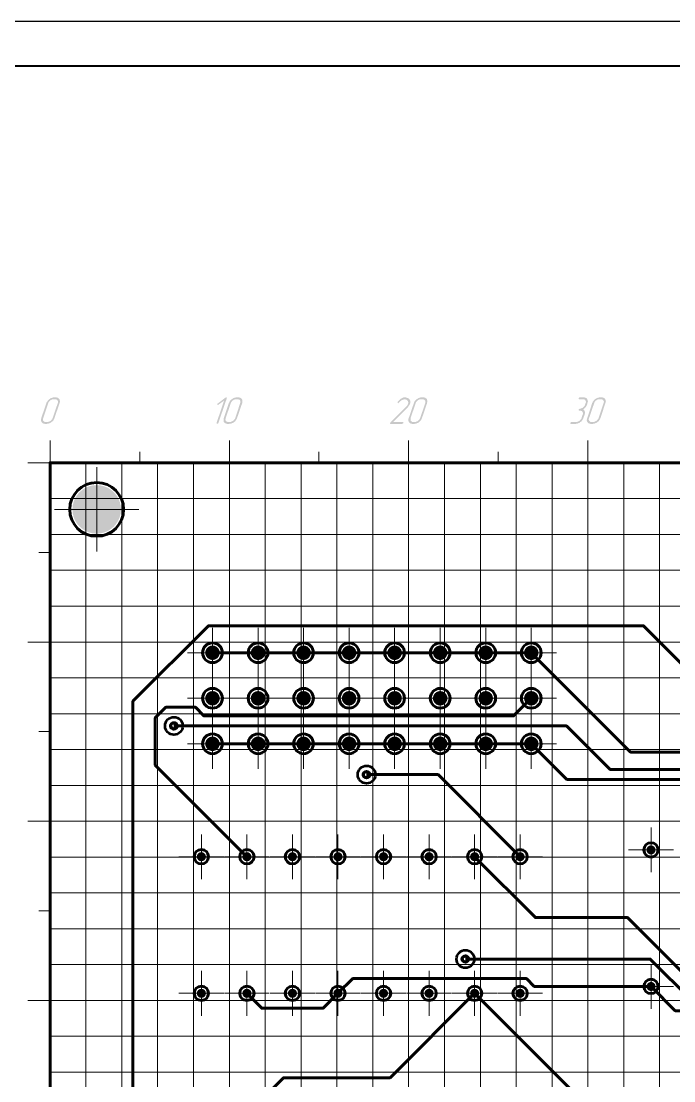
# Model space of a CAD drawing. Extents: x 346 to 4955, y 45 to 639.
# Drawn here: x 1615.5 to 1688, y 521 to 638.8 of the extents above; entities that cross this region are included whole.
import ezdxf

# ---------------------------------------------------------------- set-up
doc = ezdxf.new("R2010")
doc.units = 0
doc.header["$MEASUREMENT"] = 0
for name, color, linetype in [('KONTUR', 7, 'CONTINUOUS'), ('PDF _Геометрия', 7, 'CONTINUOUS'), ('PDF _Сплошная заливка', 7, 'CONTINUOUS')]:
    doc.layers.add(name, color=color, linetype=linetype)
doc.layers.add('Основная', color=7, linetype='CONTINUOUS', lineweight=40)

msp = doc.modelspace()

# ---------------------------------------------------------------- hatches: boundary and pattern name
at = {"layer": 'PDF _Сплошная заливка', "transparency": 33554559}
h = msp.add_hatch(color=256, dxfattribs=at)
h.paths.add_polyline_path([(1619.276, 596.761), (1619.023, 596.761), (1618.997, 596.761), (1618.947, 596.761), (1618.896, 596.736), (1618.845, 596.711), (1618.769, 596.685), (1618.719, 596.635), (1618.719, 596.635), (1618.694, 596.635), (1618.668, 596.584), (1618.618, 596.559), (1618.592, 596.508), (1618.542, 596.458), (1618.516, 596.407), (1618.491, 596.356), (1617.934, 594.66), (1617.934, 594.66), (1617.909, 594.635), (1617.909, 594.61), (1617.909, 594.559), (1617.909, 594.508), (1617.909, 594.458), (1617.909, 594.407), (1617.934, 594.356), (1617.934, 594.356), (1617.96, 594.356), (1617.985, 594.331), (1618.01, 594.306), (1618.035, 594.28), (1618.086, 594.255), (1618.137, 594.255), (1618.187, 594.255), (1618.44, 594.255), (1618.466, 594.255), (1618.516, 594.255), (1618.567, 594.28), (1618.618, 594.306), (1618.694, 594.331), (1618.744, 594.356), (1618.744, 594.382), (1618.769, 594.382), (1618.795, 594.407), (1618.845, 594.458), (1618.871, 594.508), (1618.921, 594.534), (1618.947, 594.61), (1618.972, 594.66), (1619.554, 596.356), (1619.554, 596.356), (1619.554, 596.382), (1619.554, 596.407), (1619.554, 596.458), (1619.554, 596.483), (1619.554, 596.534), (1619.554, 596.584), (1619.529, 596.635), (1619.503, 596.66), (1619.503, 596.66), (1619.478, 596.685), (1619.453, 596.711), (1619.428, 596.736), (1619.377, 596.736), (1619.326, 596.761)], flags=0)
h.paths.add_polyline_path([(1619.377, 596.964), (1619.428, 596.964), (1619.478, 596.939), (1619.554, 596.939), (1619.605, 596.888), (1619.655, 596.863), (1619.706, 596.787), (1619.731, 596.787), (1619.731, 596.761), (1619.756, 596.711), (1619.756, 596.66), (1619.782, 596.609), (1619.782, 596.534), (1619.782, 596.432), (1619.756, 596.407), (1619.756, 596.356), (1619.174, 594.66), (1619.174, 594.66), (1619.174, 594.66), (1619.174, 594.635), (1619.149, 594.61), (1619.149, 594.559), (1619.098, 594.508), (1619.073, 594.432), (1618.997, 594.356), (1618.921, 594.28), (1618.845, 594.23), (1618.845, 594.23), (1618.845, 594.204), (1618.82, 594.204), (1618.795, 594.179), (1618.744, 594.154), (1618.694, 594.129), (1618.618, 594.103), (1618.516, 594.053), (1618.44, 594.053), (1618.339, 594.027), (1618.111, 594.027), (1618.086, 594.027), (1618.035, 594.053), (1617.985, 594.053), (1617.909, 594.078), (1617.858, 594.103), (1617.808, 594.154), (1617.732, 594.23), (1617.732, 594.23), (1617.732, 594.255), (1617.707, 594.28), (1617.707, 594.331), (1617.681, 594.407), (1617.681, 594.483), (1617.681, 594.559), (1617.707, 594.61), (1617.707, 594.66), (1618.289, 596.356), (1618.289, 596.356), (1618.289, 596.356), (1618.289, 596.382), (1618.289, 596.382), (1618.314, 596.432), (1618.365, 596.508), (1618.415, 596.559), (1618.466, 596.635), (1618.542, 596.711), (1618.618, 596.787), (1618.618, 596.787), (1618.618, 596.787), (1618.643, 596.812), (1618.668, 596.812), (1618.719, 596.837), (1618.769, 596.888), (1618.845, 596.913), (1618.947, 596.939), (1619.023, 596.964), (1619.124, 596.964), (1619.352, 596.964)], flags=0)
for points in [[(1638.307, 596.964), (1638.332, 596.939), (1638.332, 596.939), (1638.332, 596.913), (1638.332, 596.863), (1637.396, 594.129), (1637.396, 594.129), (1637.396, 594.129), (1637.371, 594.078), (1637.345, 594.078), (1637.32, 594.053), (1637.295, 594.027), (1637.27, 594.027), (1637.244, 594.027), (1637.219, 594.053), (1637.194, 594.053), (1637.194, 594.078), (1637.194, 594.103), (1637.194, 594.129), (1638.029, 596.609), (1637.421, 596.179), (1637.421, 596.154), (1637.396, 596.154), (1637.371, 596.128), (1637.345, 596.128), (1637.345, 596.128), (1637.32, 596.128), (1637.295, 596.154), (1637.295, 596.154), (1637.27, 596.179), (1637.27, 596.179), (1637.27, 596.204), (1637.27, 596.23), (1637.27, 596.255), (1637.295, 596.255), (1637.32, 596.28), (1637.345, 596.306), (1638.181, 596.939), (1638.181, 596.939), (1638.206, 596.964), (1638.231, 596.964), (1638.257, 596.964), (1638.282, 596.964)], [(1658.199, 596.964), (1658.25, 596.964), (1658.326, 596.939), (1658.402, 596.913), (1658.478, 596.888), (1658.553, 596.837), (1658.629, 596.761), (1658.629, 596.761), (1658.655, 596.736), (1658.68, 596.685), (1658.705, 596.635), (1658.731, 596.559), (1658.731, 596.458), (1658.731, 596.407), (1658.731, 596.356), (1658.705, 596.306), (1658.705, 596.255), (1658.68, 596.23), (1658.68, 596.204), (1658.655, 596.179), (1658.629, 596.128), (1658.579, 596.053), (1658.528, 595.977), (1658.478, 595.901), (1658.402, 595.825), (1656.832, 594.255), (1657.895, 594.255), (1657.946, 594.23), (1657.946, 594.23), (1657.971, 594.204), (1657.971, 594.179), (1657.946, 594.129), (1657.946, 594.129), (1657.946, 594.129), (1657.946, 594.103), (1657.921, 594.078), (1657.895, 594.078), (1657.87, 594.053), (1657.845, 594.027), (1657.819, 594.027), (1656.554, 594.027), (1656.529, 594.027), (1656.503, 594.053), (1656.503, 594.053), (1656.478, 594.078), (1656.478, 594.103), (1656.503, 594.154), (1656.503, 594.154), (1656.503, 594.154), (1656.503, 594.179), (1656.529, 594.204), (1658.275, 595.951), (1658.275, 595.951), (1658.3, 595.977), (1658.326, 596.002), (1658.351, 596.027), (1658.402, 596.078), (1658.427, 596.128), (1658.452, 596.204), (1658.478, 596.255), (1658.478, 596.255), (1658.478, 596.255), (1658.478, 596.28), (1658.503, 596.331), (1658.503, 596.382), (1658.503, 596.432), (1658.478, 596.483), (1658.478, 596.559), (1658.427, 596.609), (1658.427, 596.609), (1658.402, 596.635), (1658.376, 596.66), (1658.351, 596.685), (1658.3, 596.711), (1658.224, 596.736), (1658.174, 596.761), (1658.098, 596.761), (1658.047, 596.761), (1658.047, 596.761), (1658.022, 596.761), (1657.971, 596.736), (1657.895, 596.711), (1657.845, 596.685), (1657.794, 596.685), (1657.769, 596.66), (1657.718, 596.609), (1657.642, 596.559), (1657.592, 596.534), (1657.541, 596.458), (1657.49, 596.407), (1657.49, 596.407), (1657.49, 596.407), (1657.465, 596.382), (1657.415, 596.356), (1657.415, 596.331), (1657.389, 596.331), (1657.364, 596.331), (1657.339, 596.356), (1657.313, 596.356), (1657.313, 596.382), (1657.313, 596.407), (1657.313, 596.432), (1657.313, 596.432), (1657.313, 596.458), (1657.313, 596.483), (1657.339, 596.483), (1657.339, 596.483), (1657.364, 596.508), (1657.389, 596.559), (1657.415, 596.584), (1657.465, 596.635), (1657.516, 596.685), (1657.566, 596.736), (1657.617, 596.761), (1657.668, 596.812), (1657.744, 596.863), (1657.819, 596.888), (1657.895, 596.939), (1657.971, 596.964), (1658.047, 596.964), (1658.148, 596.964), (1658.174, 596.964)], [(1678.066, 596.964), (1678.116, 596.964), (1678.167, 596.939), (1678.218, 596.939), (1678.294, 596.888), (1678.344, 596.863), (1678.395, 596.787), (1678.395, 596.787), (1678.42, 596.761), (1678.42, 596.711), (1678.445, 596.66), (1678.445, 596.609), (1678.471, 596.534), (1678.445, 596.432), (1678.445, 596.407), (1678.42, 596.356), (1678.369, 596.128), (1678.369, 596.128), (1678.344, 596.128), (1678.344, 596.103), (1678.344, 596.078), (1678.319, 596.027), (1678.268, 595.951), (1678.218, 595.875), (1678.142, 595.799), (1678.066, 595.723), (1677.964, 595.647), (1677.964, 595.647), (1677.964, 595.622), (1677.99, 595.597), (1678.015, 595.572), (1678.066, 595.546), (1678.091, 595.496), (1678.116, 595.47), (1678.116, 595.42), (1678.116, 595.394), (1678.142, 595.394), (1678.142, 595.344), (1678.142, 595.318), (1678.142, 595.268), (1678.142, 595.217), (1678.116, 595.141), (1678.116, 595.091), (1677.964, 594.66), (1677.964, 594.66), (1677.964, 594.66), (1677.964, 594.635), (1677.939, 594.61), (1677.914, 594.559), (1677.889, 594.508), (1677.838, 594.432), (1677.787, 594.356), (1677.711, 594.28), (1677.636, 594.23), (1677.61, 594.23), (1677.61, 594.204), (1677.61, 594.204), (1677.585, 594.179), (1677.534, 594.154), (1677.484, 594.129), (1677.408, 594.103), (1677.307, 594.053), (1677.231, 594.053), (1677.129, 594.027), (1676.573, 594.027), (1676.547, 594.053), (1676.522, 594.053), (1676.522, 594.078), (1676.522, 594.103), (1676.522, 594.129), (1676.522, 594.154), (1676.522, 594.154), (1676.547, 594.179), (1676.547, 594.204), (1676.573, 594.204), (1676.598, 594.23), (1676.623, 594.23), (1676.674, 594.255), (1677.231, 594.255), (1677.256, 594.255), (1677.307, 594.255), (1677.357, 594.28), (1677.408, 594.306), (1677.484, 594.331), (1677.534, 594.356), (1677.534, 594.382), (1677.56, 594.382), (1677.585, 594.407), (1677.61, 594.458), (1677.661, 594.508), (1677.686, 594.534), (1677.737, 594.61), (1677.762, 594.66), (1677.889, 595.091), (1677.914, 595.091), (1677.914, 595.116), (1677.914, 595.141), (1677.914, 595.192), (1677.914, 595.217), (1677.914, 595.268), (1677.889, 595.318), (1677.863, 595.369), (1677.863, 595.394), (1677.863, 595.394), (1677.838, 595.42), (1677.813, 595.445), (1677.787, 595.47), (1677.737, 595.47), (1677.686, 595.496), (1677.61, 595.496), (1677.509, 595.496), (1677.458, 595.521), (1677.458, 595.521), (1677.433, 595.546), (1677.433, 595.572), (1677.458, 595.597), (1677.458, 595.622), (1677.458, 595.622), (1677.458, 595.647), (1677.484, 595.673), (1677.484, 595.673), (1677.509, 595.698), (1677.56, 595.698), (1677.585, 595.723), (1677.61, 595.723), (1677.661, 595.723), (1677.686, 595.723), (1677.737, 595.749), (1677.787, 595.774), (1677.863, 595.799), (1677.914, 595.825), (1677.939, 595.85), (1677.964, 595.85), (1677.964, 595.875), (1678.015, 595.926), (1678.04, 595.951), (1678.091, 596.002), (1678.116, 596.078), (1678.142, 596.128), (1678.218, 596.356), (1678.218, 596.356), (1678.218, 596.382), (1678.243, 596.407), (1678.243, 596.458), (1678.243, 596.483), (1678.243, 596.534), (1678.218, 596.584), (1678.192, 596.635), (1678.192, 596.66), (1678.192, 596.66), (1678.167, 596.685), (1678.142, 596.711), (1678.091, 596.736), (1678.066, 596.736), (1678.015, 596.761), (1677.939, 596.761), (1677.509, 596.761), (1677.484, 596.787), (1677.458, 596.787), (1677.458, 596.812), (1677.458, 596.837), (1677.458, 596.863), (1677.458, 596.888), (1677.458, 596.888), (1677.484, 596.913), (1677.509, 596.939), (1677.534, 596.964), (1677.56, 596.964), (1677.585, 596.964), (1678.015, 596.964)], [(1623.872, 584.519), (1623.872, 587.218), (1623.45, 587.185), (1623.038, 587.086), (1622.647, 586.924), (1622.286, 586.702), (1621.964, 586.428), (1621.688, 586.105), (1621.467, 585.744), (1621.305, 585.353), (1621.206, 584.941), (1621.173, 584.519)], [(1623.872, 584.519), (1621.173, 584.519), (1621.206, 584.096), (1621.305, 583.685), (1621.467, 583.293), (1621.688, 582.932), (1621.964, 582.61), (1622.286, 582.335), (1622.647, 582.114), (1623.038, 581.951), (1623.45, 581.853), (1623.872, 581.819)], [(1636.745, 568.572), (1636.745, 569.376), (1636.537, 569.349), (1636.343, 569.268), (1636.176, 569.14), (1636.049, 568.974), (1635.968, 568.78), (1635.941, 568.572)], [(1636.745, 568.572), (1637.549, 568.572), (1637.521, 568.78), (1637.441, 568.974), (1637.313, 569.14), (1637.147, 569.268), (1636.953, 569.349), (1636.745, 569.376)], [(1641.806, 568.572), (1641.806, 569.376), (1641.598, 569.349), (1641.404, 569.268), (1641.238, 569.14), (1641.11, 568.974), (1641.03, 568.78), (1641.002, 568.572)], [(1641.806, 568.572), (1642.611, 568.572), (1642.583, 568.78), (1642.503, 568.974), (1642.375, 569.14), (1642.208, 569.268), (1642.014, 569.349), (1641.806, 569.376)], [(1646.868, 568.572), (1646.868, 569.376), (1646.66, 569.349), (1646.466, 569.268), (1646.299, 569.14), (1646.172, 568.974), (1646.091, 568.78), (1646.064, 568.572)], [(1646.868, 568.572), (1647.672, 568.572), (1647.644, 568.78), (1647.564, 568.974), (1647.436, 569.14), (1647.27, 569.268), (1647.076, 569.349), (1646.868, 569.376)], [(1651.93, 568.572), (1651.93, 569.376), (1651.721, 569.349), (1651.527, 569.268), (1651.361, 569.14), (1651.233, 568.974), (1651.153, 568.78), (1651.126, 568.572)], [(1651.93, 568.572), (1652.734, 568.572), (1652.706, 568.78), (1652.626, 568.974), (1652.498, 569.14), (1652.332, 569.268), (1652.138, 569.349), (1651.93, 569.376)], [(1656.991, 568.572), (1656.991, 569.376), (1656.783, 569.349), (1656.589, 569.268), (1656.423, 569.14), (1656.295, 568.974), (1656.214, 568.78), (1656.187, 568.572)], [(1656.991, 568.572), (1657.795, 568.572), (1657.768, 568.78), (1657.687, 568.974), (1657.56, 569.14), (1657.393, 569.268), (1657.199, 569.349), (1656.991, 569.376)], [(1662.053, 568.572), (1662.053, 569.376), (1661.844, 569.349), (1661.651, 569.268), (1661.484, 569.14), (1661.356, 568.974), (1661.276, 568.78), (1661.249, 568.572)], [(1662.053, 568.572), (1662.857, 568.572), (1662.829, 568.78), (1662.749, 568.974), (1662.621, 569.14), (1662.455, 569.268), (1662.261, 569.349), (1662.053, 569.376)], [(1667.114, 568.572), (1667.114, 569.376), (1666.906, 569.349), (1666.712, 569.268), (1666.546, 569.14), (1666.418, 568.974), (1666.338, 568.78), (1666.31, 568.572)], [(1667.114, 568.572), (1667.918, 568.572), (1667.891, 568.78), (1667.81, 568.974), (1667.683, 569.14), (1667.516, 569.268), (1667.322, 569.349), (1667.114, 569.376)], [(1672.176, 568.572), (1672.176, 569.376), (1671.968, 569.349), (1671.774, 569.268), (1671.607, 569.14), (1671.48, 568.974), (1671.399, 568.78), (1671.372, 568.572)], [(1672.176, 568.572), (1672.98, 568.572), (1672.952, 568.78), (1672.872, 568.974), (1672.744, 569.14), (1672.578, 569.268), (1672.384, 569.349), (1672.176, 569.376)], [(1636.745, 563.509), (1636.745, 564.313), (1636.537, 564.286), (1636.343, 564.205), (1636.176, 564.077), (1636.049, 563.911), (1635.968, 563.717), (1635.941, 563.509)], [(1636.745, 563.509), (1637.549, 563.509), (1637.521, 563.717), (1637.441, 563.911), (1637.313, 564.077), (1637.147, 564.205), (1636.953, 564.286), (1636.745, 564.313)], [(1641.806, 563.509), (1641.806, 564.313), (1641.598, 564.286), (1641.404, 564.205), (1641.238, 564.077), (1641.11, 563.911), (1641.03, 563.717), (1641.002, 563.509)], [(1641.806, 563.509), (1642.611, 563.509), (1642.583, 563.717), (1642.503, 563.911), (1642.375, 564.077), (1642.208, 564.205), (1642.014, 564.286), (1641.806, 564.313)], [(1646.868, 563.509), (1646.868, 564.313), (1646.66, 564.286), (1646.466, 564.205), (1646.299, 564.077), (1646.172, 563.911), (1646.091, 563.717), (1646.064, 563.509)], [(1646.868, 563.509), (1647.672, 563.509), (1647.644, 563.717), (1647.564, 563.911), (1647.436, 564.077), (1647.27, 564.205), (1647.076, 564.286), (1646.868, 564.313)], [(1651.93, 563.509), (1651.93, 564.313), (1651.721, 564.286), (1651.527, 564.205), (1651.361, 564.077), (1651.233, 563.911), (1651.153, 563.717), (1651.126, 563.509)], [(1651.93, 563.509), (1652.734, 563.509), (1652.706, 563.717), (1652.626, 563.911), (1652.498, 564.077), (1652.332, 564.205), (1652.138, 564.286), (1651.93, 564.313)], [(1656.991, 563.509), (1656.991, 564.313), (1656.783, 564.286), (1656.589, 564.205), (1656.423, 564.077), (1656.295, 563.911), (1656.214, 563.717), (1656.187, 563.509)], [(1656.991, 563.509), (1657.795, 563.509), (1657.768, 563.717), (1657.687, 563.911), (1657.56, 564.077), (1657.393, 564.205), (1657.199, 564.286), (1656.991, 564.313)], [(1662.053, 563.509), (1662.053, 564.313), (1661.844, 564.286), (1661.651, 564.205), (1661.484, 564.077), (1661.356, 563.911), (1661.276, 563.717), (1661.249, 563.509)], [(1662.053, 563.509), (1662.857, 563.509), (1662.829, 563.717), (1662.749, 563.911), (1662.621, 564.077), (1662.455, 564.205), (1662.261, 564.286), (1662.053, 564.313)], [(1667.114, 563.509), (1667.114, 564.313), (1666.906, 564.286), (1666.712, 564.205), (1666.546, 564.077), (1666.418, 563.911), (1666.338, 563.717), (1666.31, 563.509)], [(1667.114, 563.509), (1667.918, 563.509), (1667.891, 563.717), (1667.81, 563.911), (1667.683, 564.077), (1667.516, 564.205), (1667.322, 564.286), (1667.114, 564.313)], [(1672.176, 563.509), (1672.176, 564.313), (1671.968, 564.286), (1671.774, 564.205), (1671.607, 564.077), (1671.48, 563.911), (1671.399, 563.717), (1671.372, 563.509)], [(1672.176, 563.509), (1672.98, 563.509), (1672.952, 563.717), (1672.872, 563.911), (1672.744, 564.077), (1672.578, 564.205), (1672.384, 564.286), (1672.176, 564.313)], [(1636.745, 558.446), (1636.745, 559.25), (1636.537, 559.223), (1636.343, 559.142), (1636.176, 559.014), (1636.049, 558.848), (1635.968, 558.654), (1635.941, 558.446)], [(1636.745, 558.446), (1637.549, 558.446), (1637.521, 558.654), (1637.441, 558.848), (1637.313, 559.014), (1637.147, 559.142), (1636.953, 559.223), (1636.745, 559.25)], [(1641.806, 558.446), (1641.806, 559.25), (1641.598, 559.223), (1641.404, 559.142), (1641.238, 559.014), (1641.11, 558.848), (1641.03, 558.654), (1641.002, 558.446)], [(1641.806, 558.446), (1642.611, 558.446), (1642.583, 558.654), (1642.503, 558.848), (1642.375, 559.014), (1642.208, 559.142), (1642.014, 559.223), (1641.806, 559.25)], [(1646.868, 558.446), (1646.868, 559.25), (1646.66, 559.223), (1646.466, 559.142), (1646.299, 559.014), (1646.172, 558.848), (1646.091, 558.654), (1646.064, 558.446)], [(1646.868, 558.446), (1647.672, 558.446), (1647.644, 558.654), (1647.564, 558.848), (1647.436, 559.014), (1647.27, 559.142), (1647.076, 559.223), (1646.868, 559.25)], [(1651.93, 558.446), (1651.93, 559.25), (1651.721, 559.223), (1651.527, 559.142), (1651.361, 559.014), (1651.233, 558.848), (1651.153, 558.654), (1651.126, 558.446)], [(1651.93, 558.446), (1652.734, 558.446), (1652.706, 558.654), (1652.626, 558.848), (1652.498, 559.014), (1652.332, 559.142), (1652.138, 559.223), (1651.93, 559.25)], [(1656.991, 558.446), (1656.991, 559.25), (1656.783, 559.223), (1656.589, 559.142), (1656.423, 559.014), (1656.295, 558.848), (1656.214, 558.654), (1656.187, 558.446)], [(1656.991, 558.446), (1657.795, 558.446), (1657.768, 558.654), (1657.687, 558.848), (1657.56, 559.014), (1657.393, 559.142), (1657.199, 559.223), (1656.991, 559.25)], [(1662.053, 558.446), (1662.053, 559.25), (1661.844, 559.223), (1661.651, 559.142), (1661.484, 559.014), (1661.356, 558.848), (1661.276, 558.654), (1661.249, 558.446)], [(1662.053, 558.446), (1662.857, 558.446), (1662.829, 558.654), (1662.749, 558.848), (1662.621, 559.014), (1662.455, 559.142), (1662.261, 559.223), (1662.053, 559.25)], [(1667.114, 558.446), (1667.114, 559.25), (1666.906, 559.223), (1666.712, 559.142), (1666.546, 559.014), (1666.418, 558.848), (1666.338, 558.654), (1666.31, 558.446)], [(1667.114, 558.446), (1667.918, 558.446), (1667.891, 558.654), (1667.81, 558.848), (1667.683, 559.014), (1667.516, 559.142), (1667.322, 559.223), (1667.114, 559.25)], [(1672.176, 558.446), (1672.176, 559.25), (1671.968, 559.223), (1671.774, 559.142), (1671.607, 559.014), (1671.48, 558.848), (1671.399, 558.654), (1671.372, 558.446)], [(1672.176, 558.446), (1672.98, 558.446), (1672.952, 558.654), (1672.872, 558.848), (1672.744, 559.014), (1672.578, 559.142), (1672.384, 559.223), (1672.176, 559.25)], [(1635.509, 545.888), (1635.001, 545.888), (1635.04, 545.693), (1635.15, 545.528), (1635.315, 545.418), (1635.509, 545.38)], [(1635.509, 545.888), (1635.509, 545.38), (1635.704, 545.418), (1635.868, 545.528), (1635.979, 545.693), (1636.017, 545.888)], [(1640.571, 545.888), (1640.063, 545.888), (1640.102, 545.693), (1640.212, 545.528), (1640.377, 545.418), (1640.571, 545.38)], [(1640.571, 545.888), (1640.571, 545.38), (1640.765, 545.418), (1640.93, 545.528), (1641.04, 545.693), (1641.079, 545.888)], [(1645.633, 545.888), (1645.125, 545.888), (1645.163, 545.693), (1645.273, 545.528), (1645.438, 545.418), (1645.633, 545.38)], [(1645.633, 545.888), (1645.633, 545.38), (1645.827, 545.418), (1645.992, 545.528), (1646.102, 545.693), (1646.14, 545.888)], [(1650.694, 545.888), (1650.186, 545.888), (1650.225, 545.693), (1650.335, 545.528), (1650.5, 545.418), (1650.694, 545.38)], [(1650.694, 545.888), (1650.694, 545.38), (1650.888, 545.418), (1651.053, 545.528), (1651.163, 545.693), (1651.202, 545.888)], [(1655.756, 545.888), (1655.248, 545.888), (1655.286, 545.693), (1655.396, 545.528), (1655.561, 545.418), (1655.756, 545.38)], [(1655.756, 545.888), (1655.756, 545.38), (1655.95, 545.418), (1656.115, 545.528), (1656.225, 545.693), (1656.264, 545.888)], [(1660.817, 545.888), (1660.309, 545.888), (1660.348, 545.693), (1660.458, 545.528), (1660.623, 545.418), (1660.817, 545.38)], [(1660.817, 545.888), (1660.817, 545.38), (1661.011, 545.418), (1661.176, 545.528), (1661.286, 545.693), (1661.325, 545.888)], [(1665.879, 545.888), (1665.371, 545.888), (1665.41, 545.693), (1665.52, 545.528), (1665.684, 545.418), (1665.879, 545.38)], [(1665.879, 545.888), (1665.879, 545.38), (1666.073, 545.418), (1666.238, 545.528), (1666.348, 545.693), (1666.387, 545.888)], [(1670.94, 545.888), (1670.432, 545.888), (1670.471, 545.693), (1670.581, 545.528), (1670.746, 545.418), (1670.94, 545.38)], [(1670.94, 545.888), (1670.94, 545.38), (1671.135, 545.418), (1671.299, 545.528), (1671.41, 545.693), (1671.448, 545.888)], [(1685.488, 546.645), (1684.979, 546.645), (1685.018, 546.451), (1685.128, 546.286), (1685.293, 546.175), (1685.488, 546.137)], [(1685.488, 546.645), (1685.488, 546.137), (1685.682, 546.175), (1685.847, 546.286), (1685.957, 546.451), (1685.995, 546.645)], [(1635.509, 530.698), (1635.001, 530.698), (1635.04, 530.504), (1635.15, 530.339), (1635.315, 530.229), (1635.509, 530.19)], [(1635.509, 530.698), (1635.509, 530.19), (1635.704, 530.229), (1635.868, 530.339), (1635.979, 530.504), (1636.017, 530.698)], [(1640.571, 530.698), (1640.063, 530.698), (1640.102, 530.504), (1640.212, 530.339), (1640.377, 530.229), (1640.571, 530.19)], [(1640.571, 530.698), (1640.571, 530.19), (1640.765, 530.229), (1640.93, 530.339), (1641.04, 530.504), (1641.079, 530.698)], [(1645.633, 530.698), (1645.125, 530.698), (1645.163, 530.504), (1645.273, 530.339), (1645.438, 530.229), (1645.633, 530.19)], [(1645.633, 530.698), (1645.633, 530.19), (1645.827, 530.229), (1645.992, 530.339), (1646.102, 530.504), (1646.14, 530.698)], [(1650.694, 530.698), (1650.186, 530.698), (1650.225, 530.504), (1650.335, 530.339), (1650.5, 530.229), (1650.694, 530.19)], [(1650.694, 530.698), (1650.694, 530.19), (1650.888, 530.229), (1651.053, 530.339), (1651.163, 530.504), (1651.202, 530.698)], [(1655.756, 530.698), (1655.248, 530.698), (1655.286, 530.504), (1655.396, 530.339), (1655.561, 530.229), (1655.756, 530.19)], [(1655.756, 530.698), (1655.756, 530.19), (1655.95, 530.229), (1656.115, 530.339), (1656.225, 530.504), (1656.264, 530.698)], [(1660.817, 530.698), (1660.309, 530.698), (1660.348, 530.504), (1660.458, 530.339), (1660.623, 530.229), (1660.817, 530.19)], [(1660.817, 530.698), (1660.817, 530.19), (1661.011, 530.229), (1661.176, 530.339), (1661.286, 530.504), (1661.325, 530.698)], [(1665.879, 530.698), (1665.371, 530.698), (1665.41, 530.504), (1665.52, 530.339), (1665.684, 530.229), (1665.879, 530.19)], [(1665.879, 530.698), (1665.879, 530.19), (1666.073, 530.229), (1666.238, 530.339), (1666.348, 530.504), (1666.387, 530.698)], [(1670.94, 530.698), (1670.432, 530.698), (1670.471, 530.504), (1670.581, 530.339), (1670.746, 530.229), (1670.94, 530.19)], [(1670.94, 530.698), (1670.94, 530.19), (1671.135, 530.229), (1671.299, 530.339), (1671.41, 530.504), (1671.448, 530.698)], [(1685.488, 531.456), (1684.979, 531.456), (1685.018, 531.261), (1685.128, 531.096), (1685.293, 530.986), (1685.488, 530.948)], [(1685.488, 531.456), (1685.488, 530.948), (1685.682, 530.986), (1685.847, 531.096), (1685.957, 531.261), (1685.995, 531.456)]]:
    msp.add_hatch(color=256, dxfattribs=at).paths.add_polyline_path(points)
h = msp.add_hatch(color=256, dxfattribs=at)
h.paths.add_polyline_path([(1639.547, 596.761), (1639.319, 596.761), (1639.294, 596.761), (1639.244, 596.761), (1639.193, 596.736), (1639.117, 596.711), (1639.066, 596.685), (1639.016, 596.635), (1638.99, 596.635), (1638.99, 596.635), (1638.94, 596.584), (1638.914, 596.559), (1638.889, 596.508), (1638.839, 596.458), (1638.813, 596.407), (1638.788, 596.356), (1638.206, 594.66), (1638.206, 594.66), (1638.206, 594.635), (1638.206, 594.61), (1638.181, 594.559), (1638.181, 594.508), (1638.206, 594.458), (1638.206, 594.407), (1638.231, 594.356), (1638.231, 594.356), (1638.257, 594.356), (1638.257, 594.331), (1638.307, 594.306), (1638.332, 594.28), (1638.383, 594.255), (1638.434, 594.255), (1638.484, 594.255), (1638.737, 594.255), (1638.763, 594.255), (1638.813, 594.255), (1638.864, 594.28), (1638.914, 594.306), (1638.965, 594.331), (1639.041, 594.356), (1639.041, 594.382), (1639.066, 594.382), (1639.092, 594.407), (1639.117, 594.458), (1639.168, 594.508), (1639.193, 594.534), (1639.244, 594.61), (1639.269, 594.66), (1639.826, 596.356), (1639.826, 596.356), (1639.851, 596.382), (1639.851, 596.407), (1639.851, 596.458), (1639.851, 596.483), (1639.851, 596.534), (1639.826, 596.584), (1639.8, 596.635), (1639.8, 596.66), (1639.8, 596.66), (1639.775, 596.685), (1639.75, 596.711), (1639.724, 596.736), (1639.674, 596.736), (1639.623, 596.761)], flags=0)
h.paths.add_polyline_path([(1639.674, 596.964), (1639.724, 596.964), (1639.775, 596.939), (1639.826, 596.939), (1639.902, 596.888), (1639.952, 596.863), (1640.003, 596.787), (1640.003, 596.787), (1640.028, 596.761), (1640.053, 596.711), (1640.053, 596.66), (1640.079, 596.609), (1640.079, 596.534), (1640.053, 596.432), (1640.053, 596.407), (1640.053, 596.356), (1639.471, 594.66), (1639.471, 594.66), (1639.471, 594.66), (1639.471, 594.635), (1639.446, 594.61), (1639.421, 594.559), (1639.395, 594.508), (1639.345, 594.432), (1639.294, 594.356), (1639.218, 594.28), (1639.142, 594.23), (1639.117, 594.23), (1639.117, 594.204), (1639.117, 594.204), (1639.092, 594.179), (1639.041, 594.154), (1638.965, 594.129), (1638.889, 594.103), (1638.813, 594.053), (1638.712, 594.053), (1638.611, 594.027), (1638.408, 594.027), (1638.383, 594.027), (1638.332, 594.053), (1638.282, 594.053), (1638.206, 594.078), (1638.155, 594.103), (1638.079, 594.154), (1638.029, 594.23), (1638.029, 594.23), (1638.003, 594.255), (1638.003, 594.28), (1637.978, 594.331), (1637.978, 594.407), (1637.978, 594.483), (1637.978, 594.559), (1637.978, 594.61), (1638.003, 594.66), (1638.56, 596.356), (1638.56, 596.356), (1638.586, 596.356), (1638.586, 596.382), (1638.586, 596.382), (1638.611, 596.432), (1638.636, 596.508), (1638.687, 596.559), (1638.737, 596.635), (1638.813, 596.711), (1638.914, 596.787), (1638.914, 596.787), (1638.914, 596.787), (1638.94, 596.812), (1638.94, 596.812), (1638.99, 596.837), (1639.066, 596.888), (1639.142, 596.913), (1639.218, 596.939), (1639.319, 596.964), (1639.421, 596.964), (1639.648, 596.964)], flags=0)
h = msp.add_hatch(color=256, dxfattribs=at)
h.paths.add_polyline_path([(1660.122, 596.761), (1659.869, 596.761), (1659.844, 596.761), (1659.793, 596.761), (1659.743, 596.736), (1659.692, 596.711), (1659.616, 596.685), (1659.566, 596.635), (1659.566, 596.635), (1659.54, 596.635), (1659.515, 596.584), (1659.465, 596.559), (1659.439, 596.508), (1659.389, 596.458), (1659.363, 596.407), (1659.338, 596.356), (1658.756, 594.66), (1658.756, 594.66), (1658.756, 594.635), (1658.756, 594.61), (1658.756, 594.559), (1658.756, 594.508), (1658.756, 594.458), (1658.756, 594.407), (1658.781, 594.356), (1658.781, 594.356), (1658.806, 594.356), (1658.832, 594.331), (1658.857, 594.306), (1658.882, 594.28), (1658.933, 594.255), (1658.984, 594.255), (1659.034, 594.255), (1659.287, 594.255), (1659.313, 594.255), (1659.363, 594.255), (1659.414, 594.28), (1659.465, 594.306), (1659.54, 594.331), (1659.591, 594.356), (1659.591, 594.382), (1659.616, 594.382), (1659.642, 594.407), (1659.692, 594.458), (1659.718, 594.508), (1659.768, 594.534), (1659.793, 594.61), (1659.819, 594.66), (1660.401, 596.356), (1660.401, 596.356), (1660.401, 596.382), (1660.401, 596.407), (1660.401, 596.458), (1660.401, 596.483), (1660.401, 596.534), (1660.401, 596.584), (1660.376, 596.635), (1660.35, 596.66), (1660.35, 596.66), (1660.325, 596.685), (1660.3, 596.711), (1660.274, 596.736), (1660.224, 596.736), (1660.173, 596.761)], flags=0)
h.paths.add_polyline_path([(1660.224, 596.964), (1660.274, 596.964), (1660.325, 596.939), (1660.401, 596.939), (1660.452, 596.888), (1660.502, 596.863), (1660.553, 596.787), (1660.578, 596.787), (1660.578, 596.761), (1660.603, 596.711), (1660.603, 596.66), (1660.629, 596.609), (1660.629, 596.534), (1660.629, 596.432), (1660.603, 596.407), (1660.603, 596.356), (1660.021, 594.66), (1660.021, 594.66), (1660.021, 594.66), (1660.021, 594.635), (1659.996, 594.61), (1659.996, 594.559), (1659.945, 594.508), (1659.92, 594.432), (1659.844, 594.356), (1659.768, 594.28), (1659.692, 594.23), (1659.692, 594.23), (1659.692, 594.204), (1659.667, 594.204), (1659.642, 594.179), (1659.591, 594.154), (1659.54, 594.129), (1659.465, 594.103), (1659.363, 594.053), (1659.287, 594.053), (1659.186, 594.027), (1658.958, 594.027), (1658.933, 594.027), (1658.882, 594.053), (1658.832, 594.053), (1658.756, 594.078), (1658.705, 594.103), (1658.655, 594.154), (1658.579, 594.23), (1658.579, 594.23), (1658.579, 594.255), (1658.553, 594.28), (1658.528, 594.331), (1658.528, 594.407), (1658.528, 594.483), (1658.528, 594.559), (1658.528, 594.61), (1658.553, 594.66), (1659.135, 596.356), (1659.135, 596.356), (1659.135, 596.356), (1659.135, 596.382), (1659.135, 596.382), (1659.161, 596.432), (1659.211, 596.508), (1659.237, 596.559), (1659.313, 596.635), (1659.389, 596.711), (1659.465, 596.787), (1659.465, 596.787), (1659.465, 596.787), (1659.49, 596.812), (1659.515, 596.812), (1659.566, 596.837), (1659.616, 596.888), (1659.692, 596.913), (1659.793, 596.939), (1659.869, 596.964), (1659.971, 596.964), (1660.198, 596.964)], flags=0)
h = msp.add_hatch(color=256, dxfattribs=at)
h.paths.add_polyline_path([(1679.939, 596.761), (1679.711, 596.761), (1679.66, 596.761), (1679.635, 596.761), (1679.559, 596.736), (1679.508, 596.711), (1679.458, 596.685), (1679.382, 596.635), (1679.382, 596.635), (1679.356, 596.635), (1679.331, 596.584), (1679.306, 596.559), (1679.255, 596.508), (1679.23, 596.458), (1679.179, 596.407), (1679.179, 596.356), (1678.597, 594.66), (1678.597, 594.66), (1678.597, 594.635), (1678.572, 594.61), (1678.572, 594.559), (1678.572, 594.508), (1678.572, 594.458), (1678.597, 594.407), (1678.623, 594.356), (1678.623, 594.356), (1678.623, 594.356), (1678.648, 594.331), (1678.673, 594.306), (1678.724, 594.28), (1678.749, 594.255), (1678.8, 594.255), (1678.876, 594.255), (1679.103, 594.255), (1679.154, 594.255), (1679.179, 594.255), (1679.23, 594.28), (1679.306, 594.306), (1679.356, 594.331), (1679.407, 594.356), (1679.432, 594.382), (1679.458, 594.382), (1679.483, 594.407), (1679.508, 594.458), (1679.559, 594.508), (1679.584, 594.534), (1679.635, 594.61), (1679.66, 594.66), (1680.217, 596.356), (1680.217, 596.356), (1680.217, 596.382), (1680.242, 596.407), (1680.242, 596.458), (1680.242, 596.483), (1680.242, 596.534), (1680.217, 596.584), (1680.192, 596.635), (1680.192, 596.66), (1680.166, 596.66), (1680.166, 596.685), (1680.141, 596.711), (1680.09, 596.736), (1680.065, 596.736), (1679.989, 596.761)], flags=0)
h.paths.add_polyline_path([(1680.065, 596.964), (1680.09, 596.964), (1680.166, 596.939), (1680.217, 596.939), (1680.293, 596.888), (1680.343, 596.863), (1680.394, 596.787), (1680.394, 596.787), (1680.419, 596.761), (1680.419, 596.711), (1680.445, 596.66), (1680.445, 596.609), (1680.47, 596.534), (1680.445, 596.432), (1680.445, 596.407), (1680.419, 596.356), (1679.863, 594.66), (1679.863, 594.66), (1679.863, 594.66), (1679.837, 594.635), (1679.837, 594.61), (1679.812, 594.559), (1679.787, 594.508), (1679.736, 594.432), (1679.685, 594.356), (1679.61, 594.28), (1679.508, 594.23), (1679.508, 594.23), (1679.508, 594.204), (1679.483, 594.204), (1679.483, 594.179), (1679.432, 594.154), (1679.356, 594.129), (1679.28, 594.103), (1679.205, 594.053), (1679.103, 594.053), (1679.002, 594.027), (1678.8, 594.027), (1678.749, 594.027), (1678.698, 594.053), (1678.648, 594.053), (1678.597, 594.078), (1678.521, 594.103), (1678.471, 594.154), (1678.42, 594.23), (1678.42, 594.23), (1678.395, 594.255), (1678.395, 594.28), (1678.369, 594.331), (1678.344, 594.407), (1678.344, 594.483), (1678.369, 594.559), (1678.369, 594.61), (1678.395, 594.66), (1678.952, 596.356), (1678.952, 596.356), (1678.952, 596.356), (1678.952, 596.382), (1678.977, 596.382), (1679.002, 596.432), (1679.027, 596.508), (1679.078, 596.559), (1679.129, 596.635), (1679.205, 596.711), (1679.28, 596.787), (1679.306, 596.787), (1679.306, 596.787), (1679.306, 596.812), (1679.331, 596.812), (1679.382, 596.837), (1679.458, 596.888), (1679.534, 596.913), (1679.61, 596.939), (1679.711, 596.964), (1679.812, 596.964), (1680.04, 596.964)], flags=0)
at = {"layer": 'PDF _Сплошная заливка', "true_color": 0xffffff, "transparency": 33554559}
for points in [[(1626.57, 584.519), (1626.537, 584.941), (1626.438, 585.353), (1626.276, 585.744), (1626.055, 586.105), (1625.78, 586.428), (1625.458, 586.702), (1625.097, 586.924), (1624.706, 587.086), (1624.294, 587.185), (1623.872, 587.218), (1623.872, 584.519)], [(1623.872, 581.819), (1624.294, 581.853), (1624.706, 581.951), (1625.097, 582.114), (1625.458, 582.335), (1625.78, 582.61), (1626.055, 582.932), (1626.276, 583.293), (1626.438, 583.685), (1626.537, 584.096), (1626.57, 584.519), (1623.872, 584.519)], [(1635.941, 568.572), (1635.968, 568.364), (1636.049, 568.17), (1636.176, 568.003), (1636.343, 567.875), (1636.537, 567.795), (1636.745, 567.768), (1636.745, 568.572)], [(1636.745, 567.768), (1636.953, 567.795), (1637.147, 567.875), (1637.313, 568.003), (1637.441, 568.17), (1637.521, 568.364), (1637.549, 568.572), (1636.745, 568.572)], [(1641.002, 568.572), (1641.03, 568.364), (1641.11, 568.17), (1641.238, 568.003), (1641.404, 567.875), (1641.598, 567.795), (1641.806, 567.768), (1641.806, 568.572)], [(1641.806, 567.768), (1642.014, 567.795), (1642.208, 567.875), (1642.375, 568.003), (1642.503, 568.17), (1642.583, 568.364), (1642.611, 568.572), (1641.806, 568.572)], [(1646.064, 568.572), (1646.091, 568.364), (1646.172, 568.17), (1646.299, 568.003), (1646.466, 567.875), (1646.66, 567.795), (1646.868, 567.768), (1646.868, 568.572)], [(1646.868, 567.768), (1647.076, 567.795), (1647.27, 567.875), (1647.436, 568.003), (1647.564, 568.17), (1647.644, 568.364), (1647.672, 568.572), (1646.868, 568.572)], [(1651.126, 568.572), (1651.153, 568.364), (1651.233, 568.17), (1651.361, 568.003), (1651.527, 567.875), (1651.721, 567.795), (1651.93, 567.768), (1651.93, 568.572)], [(1651.93, 567.768), (1652.138, 567.795), (1652.332, 567.875), (1652.498, 568.003), (1652.626, 568.17), (1652.706, 568.364), (1652.734, 568.572), (1651.93, 568.572)], [(1656.187, 568.572), (1656.214, 568.364), (1656.295, 568.17), (1656.423, 568.003), (1656.589, 567.875), (1656.783, 567.795), (1656.991, 567.768), (1656.991, 568.572)], [(1656.991, 567.768), (1657.199, 567.795), (1657.393, 567.875), (1657.56, 568.003), (1657.687, 568.17), (1657.768, 568.364), (1657.795, 568.572), (1656.991, 568.572)], [(1661.249, 568.572), (1661.276, 568.364), (1661.356, 568.17), (1661.484, 568.003), (1661.651, 567.875), (1661.844, 567.795), (1662.053, 567.768), (1662.053, 568.572)], [(1662.053, 567.768), (1662.261, 567.795), (1662.455, 567.875), (1662.621, 568.003), (1662.749, 568.17), (1662.829, 568.364), (1662.857, 568.572), (1662.053, 568.572)], [(1666.31, 568.572), (1666.338, 568.364), (1666.418, 568.17), (1666.546, 568.003), (1666.712, 567.875), (1666.906, 567.795), (1667.114, 567.768), (1667.114, 568.572)], [(1667.114, 567.768), (1667.322, 567.795), (1667.516, 567.875), (1667.683, 568.003), (1667.81, 568.17), (1667.891, 568.364), (1667.918, 568.572), (1667.114, 568.572)], [(1671.372, 568.572), (1671.399, 568.364), (1671.48, 568.17), (1671.607, 568.003), (1671.774, 567.875), (1671.968, 567.795), (1672.176, 567.768), (1672.176, 568.572)], [(1672.176, 567.768), (1672.384, 567.795), (1672.578, 567.875), (1672.744, 568.003), (1672.872, 568.17), (1672.952, 568.364), (1672.98, 568.572), (1672.176, 568.572)], [(1635.941, 563.509), (1635.968, 563.301), (1636.049, 563.107), (1636.176, 562.94), (1636.343, 562.812), (1636.537, 562.732), (1636.745, 562.704), (1636.745, 563.509)], [(1636.745, 562.704), (1636.953, 562.732), (1637.147, 562.812), (1637.313, 562.94), (1637.441, 563.107), (1637.521, 563.301), (1637.549, 563.509), (1636.745, 563.509)], [(1641.002, 563.509), (1641.03, 563.301), (1641.11, 563.107), (1641.238, 562.94), (1641.404, 562.812), (1641.598, 562.732), (1641.806, 562.704), (1641.806, 563.509)], [(1641.806, 562.704), (1642.014, 562.732), (1642.208, 562.812), (1642.375, 562.94), (1642.503, 563.107), (1642.583, 563.301), (1642.611, 563.509), (1641.806, 563.509)], [(1646.064, 563.509), (1646.091, 563.301), (1646.172, 563.107), (1646.299, 562.94), (1646.466, 562.812), (1646.66, 562.732), (1646.868, 562.704), (1646.868, 563.509)], [(1646.868, 562.704), (1647.076, 562.732), (1647.27, 562.812), (1647.436, 562.94), (1647.564, 563.107), (1647.644, 563.301), (1647.672, 563.509), (1646.868, 563.509)], [(1651.126, 563.509), (1651.153, 563.301), (1651.233, 563.107), (1651.361, 562.94), (1651.527, 562.812), (1651.721, 562.732), (1651.93, 562.704), (1651.93, 563.509)], [(1651.93, 562.704), (1652.138, 562.732), (1652.332, 562.812), (1652.498, 562.94), (1652.626, 563.107), (1652.706, 563.301), (1652.734, 563.509), (1651.93, 563.509)], [(1656.187, 563.509), (1656.214, 563.301), (1656.295, 563.107), (1656.423, 562.94), (1656.589, 562.812), (1656.783, 562.732), (1656.991, 562.704), (1656.991, 563.509)], [(1656.991, 562.704), (1657.199, 562.732), (1657.393, 562.812), (1657.56, 562.94), (1657.687, 563.107), (1657.768, 563.301), (1657.795, 563.509), (1656.991, 563.509)], [(1661.249, 563.509), (1661.276, 563.301), (1661.356, 563.107), (1661.484, 562.94), (1661.651, 562.812), (1661.844, 562.732), (1662.053, 562.704), (1662.053, 563.509)], [(1662.053, 562.704), (1662.261, 562.732), (1662.455, 562.812), (1662.621, 562.94), (1662.749, 563.107), (1662.829, 563.301), (1662.857, 563.509), (1662.053, 563.509)], [(1666.31, 563.509), (1666.338, 563.301), (1666.418, 563.107), (1666.546, 562.94), (1666.712, 562.812), (1666.906, 562.732), (1667.114, 562.704), (1667.114, 563.509)], [(1667.114, 562.704), (1667.322, 562.732), (1667.516, 562.812), (1667.683, 562.94), (1667.81, 563.107), (1667.891, 563.301), (1667.918, 563.509), (1667.114, 563.509)], [(1671.372, 563.509), (1671.399, 563.301), (1671.48, 563.107), (1671.607, 562.94), (1671.774, 562.812), (1671.968, 562.732), (1672.176, 562.704), (1672.176, 563.509)], [(1672.176, 562.704), (1672.384, 562.732), (1672.578, 562.812), (1672.744, 562.94), (1672.872, 563.107), (1672.952, 563.301), (1672.98, 563.509), (1672.176, 563.509)], [(1635.941, 558.446), (1635.968, 558.238), (1636.049, 558.044), (1636.176, 557.877), (1636.343, 557.749), (1636.537, 557.669), (1636.745, 557.641), (1636.745, 558.446)], [(1636.745, 557.641), (1636.953, 557.669), (1637.147, 557.749), (1637.313, 557.877), (1637.441, 558.044), (1637.521, 558.238), (1637.549, 558.446), (1636.745, 558.446)], [(1641.002, 558.446), (1641.03, 558.238), (1641.11, 558.044), (1641.238, 557.877), (1641.404, 557.749), (1641.598, 557.669), (1641.806, 557.641), (1641.806, 558.446)], [(1641.806, 557.641), (1642.014, 557.669), (1642.208, 557.749), (1642.375, 557.877), (1642.503, 558.044), (1642.583, 558.238), (1642.611, 558.446), (1641.806, 558.446)], [(1646.064, 558.446), (1646.091, 558.238), (1646.172, 558.044), (1646.299, 557.877), (1646.466, 557.749), (1646.66, 557.669), (1646.868, 557.641), (1646.868, 558.446)], [(1646.868, 557.641), (1647.076, 557.669), (1647.27, 557.749), (1647.436, 557.877), (1647.564, 558.044), (1647.644, 558.238), (1647.672, 558.446), (1646.868, 558.446)], [(1651.126, 558.446), (1651.153, 558.238), (1651.233, 558.044), (1651.361, 557.877), (1651.527, 557.749), (1651.721, 557.669), (1651.93, 557.641), (1651.93, 558.446)], [(1651.93, 557.641), (1652.138, 557.669), (1652.332, 557.749), (1652.498, 557.877), (1652.626, 558.044), (1652.706, 558.238), (1652.734, 558.446), (1651.93, 558.446)], [(1656.187, 558.446), (1656.214, 558.238), (1656.295, 558.044), (1656.423, 557.877), (1656.589, 557.749), (1656.783, 557.669), (1656.991, 557.641), (1656.991, 558.446)], [(1656.991, 557.641), (1657.199, 557.669), (1657.393, 557.749), (1657.56, 557.877), (1657.687, 558.044), (1657.768, 558.238), (1657.795, 558.446), (1656.991, 558.446)], [(1661.249, 558.446), (1661.276, 558.238), (1661.356, 558.044), (1661.484, 557.877), (1661.651, 557.749), (1661.844, 557.669), (1662.053, 557.641), (1662.053, 558.446)], [(1662.053, 557.641), (1662.261, 557.669), (1662.455, 557.749), (1662.621, 557.877), (1662.749, 558.044), (1662.829, 558.238), (1662.857, 558.446), (1662.053, 558.446)], [(1666.31, 558.446), (1666.338, 558.238), (1666.418, 558.044), (1666.546, 557.877), (1666.712, 557.749), (1666.906, 557.669), (1667.114, 557.641), (1667.114, 558.446)], [(1667.114, 557.641), (1667.322, 557.669), (1667.516, 557.749), (1667.683, 557.877), (1667.81, 558.044), (1667.891, 558.238), (1667.918, 558.446), (1667.114, 558.446)], [(1671.372, 558.446), (1671.399, 558.238), (1671.48, 558.044), (1671.607, 557.877), (1671.774, 557.749), (1671.968, 557.669), (1672.176, 557.641), (1672.176, 558.446)], [(1672.176, 557.641), (1672.384, 557.669), (1672.578, 557.749), (1672.744, 557.877), (1672.872, 558.044), (1672.952, 558.238), (1672.98, 558.446), (1672.176, 558.446)], [(1685.488, 547.153), (1685.293, 547.114), (1685.128, 547.004), (1685.018, 546.839), (1684.979, 546.645), (1685.488, 546.645)], [(1685.995, 546.645), (1685.957, 546.839), (1685.847, 547.004), (1685.682, 547.114), (1685.488, 547.153), (1685.488, 546.645)], [(1635.509, 546.396), (1635.315, 546.357), (1635.15, 546.247), (1635.04, 546.082), (1635.001, 545.888), (1635.509, 545.888)], [(1636.017, 545.888), (1635.979, 546.082), (1635.868, 546.247), (1635.704, 546.357), (1635.509, 546.396), (1635.509, 545.888)], [(1640.571, 546.396), (1640.377, 546.357), (1640.212, 546.247), (1640.102, 546.082), (1640.063, 545.888), (1640.571, 545.888)], [(1641.079, 545.888), (1641.04, 546.082), (1640.93, 546.247), (1640.765, 546.357), (1640.571, 546.396), (1640.571, 545.888)], [(1645.633, 546.396), (1645.438, 546.357), (1645.273, 546.247), (1645.163, 546.082), (1645.125, 545.888), (1645.633, 545.888)], [(1646.14, 545.888), (1646.102, 546.082), (1645.992, 546.247), (1645.827, 546.357), (1645.633, 546.396), (1645.633, 545.888)], [(1650.694, 546.396), (1650.5, 546.357), (1650.335, 546.247), (1650.225, 546.082), (1650.186, 545.888), (1650.694, 545.888)], [(1651.202, 545.888), (1651.163, 546.082), (1651.053, 546.247), (1650.888, 546.357), (1650.694, 546.396), (1650.694, 545.888)], [(1655.756, 546.396), (1655.561, 546.357), (1655.396, 546.247), (1655.286, 546.082), (1655.248, 545.888), (1655.756, 545.888)], [(1656.264, 545.888), (1656.225, 546.082), (1656.115, 546.247), (1655.95, 546.357), (1655.756, 546.396), (1655.756, 545.888)], [(1660.817, 546.396), (1660.623, 546.357), (1660.458, 546.247), (1660.348, 546.082), (1660.309, 545.888), (1660.817, 545.888)], [(1661.325, 545.888), (1661.286, 546.082), (1661.176, 546.247), (1661.011, 546.357), (1660.817, 546.396), (1660.817, 545.888)], [(1665.879, 546.396), (1665.684, 546.357), (1665.52, 546.247), (1665.41, 546.082), (1665.371, 545.888), (1665.879, 545.888)], [(1666.387, 545.888), (1666.348, 546.082), (1666.238, 546.247), (1666.073, 546.357), (1665.879, 546.396), (1665.879, 545.888)], [(1670.94, 546.396), (1670.746, 546.357), (1670.581, 546.247), (1670.471, 546.082), (1670.432, 545.888), (1670.94, 545.888)], [(1671.448, 545.888), (1671.41, 546.082), (1671.299, 546.247), (1671.135, 546.357), (1670.94, 546.396), (1670.94, 545.888)], [(1685.488, 531.964), (1685.293, 531.925), (1685.128, 531.815), (1685.018, 531.65), (1684.979, 531.456), (1685.488, 531.456)], [(1685.995, 531.456), (1685.957, 531.65), (1685.847, 531.815), (1685.682, 531.925), (1685.488, 531.964), (1685.488, 531.456)], [(1635.509, 531.206), (1635.315, 531.168), (1635.15, 531.057), (1635.04, 530.893), (1635.001, 530.698), (1635.509, 530.698)], [(1636.017, 530.698), (1635.979, 530.893), (1635.868, 531.057), (1635.704, 531.168), (1635.509, 531.206), (1635.509, 530.698)], [(1640.571, 531.206), (1640.377, 531.168), (1640.212, 531.057), (1640.102, 530.893), (1640.063, 530.698), (1640.571, 530.698)], [(1641.079, 530.698), (1641.04, 530.893), (1640.93, 531.057), (1640.765, 531.168), (1640.571, 531.206), (1640.571, 530.698)], [(1645.633, 531.206), (1645.438, 531.168), (1645.273, 531.057), (1645.163, 530.893), (1645.125, 530.698), (1645.633, 530.698)], [(1646.14, 530.698), (1646.102, 530.893), (1645.992, 531.057), (1645.827, 531.168), (1645.633, 531.206), (1645.633, 530.698)], [(1650.694, 531.206), (1650.5, 531.168), (1650.335, 531.057), (1650.225, 530.893), (1650.186, 530.698), (1650.694, 530.698)], [(1651.202, 530.698), (1651.163, 530.893), (1651.053, 531.057), (1650.888, 531.168), (1650.694, 531.206), (1650.694, 530.698)], [(1655.756, 531.206), (1655.561, 531.168), (1655.396, 531.057), (1655.286, 530.893), (1655.248, 530.698), (1655.756, 530.698)], [(1656.264, 530.698), (1656.225, 530.893), (1656.115, 531.057), (1655.95, 531.168), (1655.756, 531.206), (1655.756, 530.698)], [(1660.817, 531.206), (1660.623, 531.168), (1660.458, 531.057), (1660.348, 530.893), (1660.309, 530.698), (1660.817, 530.698)], [(1661.325, 530.698), (1661.286, 530.893), (1661.176, 531.057), (1661.011, 531.168), (1660.817, 531.206), (1660.817, 530.698)], [(1665.879, 531.206), (1665.684, 531.168), (1665.52, 531.057), (1665.41, 530.893), (1665.371, 530.698), (1665.879, 530.698)], [(1666.387, 530.698), (1666.348, 530.893), (1666.238, 531.057), (1666.073, 531.168), (1665.879, 531.206), (1665.879, 530.698)], [(1670.94, 531.206), (1670.746, 531.168), (1670.581, 531.057), (1670.471, 530.893), (1670.432, 530.698), (1670.94, 530.698)], [(1671.448, 530.698), (1671.41, 530.893), (1671.299, 531.057), (1671.135, 531.168), (1670.94, 531.206), (1670.94, 530.698)]]:
    msp.add_hatch(color=7, dxfattribs=at).paths.add_polyline_path(points)

# ---------------------------------------------------------------- linework, layer by layer
at = {"layer": 'KONTUR'}
msp.add_line((1093.346, 638.812), (1934.346, 638.812), dxfattribs=at)
at = {"layer": 'PDF _Геометрия', "lineweight": 18}
for points in [[(1618.691, 592.173), (1618.691, 589.702), (1618.691, 590.937)], [(1638.618, 592.173), (1638.618, 589.702), (1638.618, 590.937)], [(1658.545, 592.173), (1658.545, 589.702), (1658.545, 590.937)], [(1678.473, 592.173), (1678.473, 589.702), (1678.473, 590.937)], [(1628.654, 589.702), (1628.654, 590.937)], [(1648.582, 589.702), (1648.582, 590.937)], [(1668.509, 589.702), (1668.509, 590.937)], [(1617.455, 589.702), (1618.691, 589.702), (1618.691, 229.702), (1860.012, 229.702), (1860.012, 589.702), (1618.691, 589.702), (1616.219, 589.702)], [(1622.676, 229.702), (1622.676, 589.702)], [(1626.661, 229.702), (1626.661, 589.702)], [(1630.647, 229.702), (1630.647, 589.702)], [(1634.632, 229.702), (1634.632, 589.702)], [(1638.618, 229.702), (1638.618, 589.702)], [(1642.603, 229.702), (1642.603, 589.702)], [(1646.589, 229.702), (1646.589, 589.702)], [(1650.574, 229.702), (1650.574, 589.702)], [(1654.56, 229.702), (1654.56, 589.702)], [(1658.545, 229.702), (1658.545, 589.702)], [(1662.531, 229.702), (1662.531, 589.702)], [(1666.517, 229.702), (1666.517, 589.702)], [(1670.502, 229.702), (1670.502, 589.702)], [(1674.487, 229.702), (1674.487, 589.702)], [(1678.473, 229.702), (1678.473, 589.702)], [(1682.458, 229.702), (1682.458, 589.702)], [(1686.444, 229.702), (1686.444, 589.702)], [(1623.872, 579.834), (1623.872, 589.203)], [(1618.691, 585.715), (1860.012, 585.715)], [(1619.189, 584.519), (1628.555, 584.519)], [(1618.691, 581.728), (1860.012, 581.728)], [(1617.455, 579.735), (1618.691, 579.735)], [(1618.691, 577.741), (1860.012, 577.741)], [(1618.691, 573.755), (1860.012, 573.755)], [(1636.745, 565.781), (1636.745, 571.363)], [(1641.806, 565.781), (1641.806, 571.363)], [(1646.868, 565.781), (1646.868, 571.363)], [(1651.93, 565.781), (1651.93, 571.363)], [(1656.991, 565.781), (1656.991, 571.363)], [(1662.053, 565.781), (1662.053, 571.363)], [(1667.114, 565.781), (1667.114, 571.363)], [(1672.176, 565.781), (1672.176, 571.363)], [(1617.455, 569.768), (1618.691, 569.768), (1616.219, 569.768)], [(1618.691, 569.768), (1860.012, 569.768)], [(1633.955, 568.572), (1639.535, 568.572)], [(1639.016, 568.572), (1644.596, 568.572)], [(1644.078, 568.572), (1649.658, 568.572)], [(1649.14, 568.572), (1654.719, 568.572)], [(1654.201, 568.572), (1659.781, 568.572)], [(1659.263, 568.572), (1664.842, 568.572)], [(1664.324, 568.572), (1669.904, 568.572)], [(1669.386, 568.572), (1674.966, 568.572)], [(1618.691, 565.781), (1860.012, 565.781)], [(1636.745, 560.718), (1636.745, 566.3)], [(1641.806, 560.718), (1641.806, 566.3)], [(1646.868, 560.718), (1646.868, 566.3)], [(1651.93, 560.718), (1651.93, 566.3)], [(1656.991, 560.718), (1656.991, 566.3)], [(1662.053, 560.718), (1662.053, 566.3)], [(1667.114, 560.718), (1667.114, 566.3)], [(1672.176, 560.718), (1672.176, 566.3)], [(1633.955, 563.509), (1639.535, 563.509)], [(1639.016, 563.509), (1644.596, 563.509)], [(1644.078, 563.509), (1649.658, 563.509)], [(1649.14, 563.509), (1654.719, 563.509)], [(1654.201, 563.509), (1659.781, 563.509)], [(1659.263, 563.509), (1664.842, 563.509)], [(1664.324, 563.509), (1669.904, 563.509)], [(1669.386, 563.509), (1674.966, 563.509)], [(1618.691, 561.794), (1860.012, 561.794)], [(1636.745, 555.655), (1636.745, 561.236)], [(1641.806, 555.655), (1641.806, 561.236)], [(1646.868, 555.655), (1646.868, 561.236)], [(1651.93, 555.655), (1651.93, 561.236)], [(1656.991, 555.655), (1656.991, 561.236)], [(1662.053, 555.655), (1662.053, 561.236)], [(1667.114, 555.655), (1667.114, 561.236)], [(1672.176, 555.655), (1672.176, 561.236)], [(1617.455, 559.801), (1618.691, 559.801)], [(1618.691, 557.808), (1860.012, 557.808)], [(1633.955, 558.446), (1639.535, 558.446)], [(1639.016, 558.446), (1644.596, 558.446)], [(1644.078, 558.446), (1649.658, 558.446)], [(1649.14, 558.446), (1654.719, 558.446)], [(1654.201, 558.446), (1659.781, 558.446)], [(1659.263, 558.446), (1664.842, 558.446)], [(1664.324, 558.446), (1669.904, 558.446)], [(1669.386, 558.446), (1674.966, 558.446)], [(1618.691, 553.821), (1860.012, 553.821)], [(1617.455, 549.834), (1618.691, 549.834), (1616.219, 549.834)], [(1618.691, 549.834), (1860.012, 549.834)], [(1635.509, 543.396), (1635.509, 548.379)], [(1640.571, 543.396), (1640.571, 548.379)], [(1645.633, 543.396), (1645.633, 548.379)], [(1650.694, 543.396), (1650.694, 548.379)], [(1655.756, 543.396), (1655.756, 548.379)], [(1660.817, 543.396), (1660.817, 548.379)], [(1665.879, 543.396), (1665.879, 548.379)], [(1670.94, 543.396), (1670.94, 548.379)], [(1685.488, 544.153), (1685.488, 549.137)], [(1618.691, 545.848), (1860.012, 545.848)], [(1633.018, 545.888), (1638, 545.888)], [(1638.08, 545.888), (1643.062, 545.888)], [(1643.141, 545.888), (1648.124, 545.888)], [(1648.203, 545.888), (1653.185, 545.888)], [(1653.265, 545.888), (1658.247, 545.888)], [(1658.326, 545.888), (1663.308, 545.888)], [(1663.388, 545.888), (1668.37, 545.888)], [(1668.449, 545.888), (1673.431, 545.888)], [(1682.997, 546.645), (1687.978, 546.645)], [(1618.691, 541.861), (1860.012, 541.861)], [(1617.455, 539.868), (1618.691, 539.868)], [(1618.691, 537.874), (1860.012, 537.874)], [(1618.691, 533.887), (1860.012, 533.887)], [(1685.488, 528.964), (1685.488, 533.947)], [(1635.509, 528.206), (1635.509, 533.19)], [(1640.571, 528.206), (1640.571, 533.19)], [(1645.633, 528.206), (1645.633, 533.19)], [(1650.694, 528.206), (1650.694, 533.19)], [(1655.756, 528.206), (1655.756, 533.19)], [(1660.817, 528.206), (1660.817, 533.19)], [(1665.879, 528.206), (1665.879, 533.19)], [(1670.94, 528.206), (1670.94, 533.19)], [(1633.018, 530.698), (1638, 530.698)], [(1638.08, 530.698), (1643.062, 530.698)], [(1643.141, 530.698), (1648.124, 530.698)], [(1648.203, 530.698), (1653.185, 530.698)], [(1653.265, 530.698), (1658.247, 530.698)], [(1658.326, 530.698), (1663.308, 530.698)], [(1663.388, 530.698), (1668.37, 530.698)], [(1668.449, 530.698), (1673.431, 530.698)], [(1682.997, 531.456), (1687.978, 531.456)], [(1617.455, 529.901), (1618.691, 529.901), (1616.219, 529.901)], [(1618.691, 529.901), (1860.012, 529.901)], [(1618.691, 525.914), (1860.012, 525.914)], [(1618.691, 521.927), (1860.012, 521.927)]]:
    msp.add_lwpolyline(points, dxfattribs=at)
at = {"layer": 'PDF _Геометрия', "lineweight": 60}
for points in [[(1860.012, 589.702), (1860.012, 229.702), (1618.691, 229.702), (1618.691, 589.702)], [(1860.012, 589.702), (1860.012, 229.702), (1618.691, 229.702), (1618.691, 589.701)]]:
    msp.add_lwpolyline(points, close=True, dxfattribs=at)
for points in [[(1693.618, 562.592), (1684.637, 571.575), (1636.305, 571.575), (1627.903, 563.171), (1627.903, 468.186), (1629.178, 466.911), (1635.828, 466.911)], [(1636.745, 568.572), (1641.806, 568.572), (1646.868, 568.572), (1651.93, 568.572), (1656.991, 568.572), (1662.053, 568.572), (1667.114, 568.572), (1672.176, 568.572), (1683.216, 557.529), (1693.618, 557.529)], [(1632.458, 560.436), (1676.089, 560.436), (1680.929, 555.595), (1694.38, 555.595), (1695.551, 556.766), (1695.551, 564.614), (1696.639, 565.702), (1710.755, 565.702), (1713.864, 562.592)], [(1640.571, 545.888), (1630.383, 556.079), (1630.383, 561.348), (1631.547, 562.512), (1634.837, 562.512), (1635.799, 561.55), (1670.218, 561.55), (1672.176, 563.509)], [(1636.745, 558.446), (1641.806, 558.446), (1646.868, 558.446), (1651.93, 558.446), (1656.991, 558.446), (1662.053, 558.446), (1667.114, 558.446), (1672.176, 558.446), (1676.143, 554.478), (1695.626, 554.478), (1696.668, 555.519), (1696.668, 558.845), (1697.347, 559.525), (1711.868, 559.525), (1713.864, 557.529)], [(1653.868, 555.019), (1661.811, 555.019), (1670.94, 545.888)], [(1665.879, 545.888), (1672.643, 539.121), (1682.886, 539.121), (1690.549, 531.456)], [(1664.852, 534.513), (1685.402, 534.513), (1690.043, 529.871), (1714.273, 529.871), (1715.857, 531.456)], [(1640.571, 530.698), (1642.223, 529.045), (1649.042, 529.045), (1650.694, 530.698), (1652.332, 532.336), (1671.634, 532.336), (1672.515, 531.456), (1685.488, 531.456), (1688.189, 528.753), (1804.264, 528.753), (1807.204, 531.695)], [(1635.828, 512.479), (1644.645, 521.299), (1656.482, 521.299), (1665.879, 530.698), (1677.553, 519.02), (1695.323, 519.02)]]:
    msp.add_lwpolyline(points, dxfattribs=at)
for centre, radius in [((1623.871, 584.519), 2.99), ((1636.745, 568.572), 1.096), ((1641.806, 568.572), 1.096), ((1646.868, 568.572), 1.096), ((1651.929, 568.572), 1.096), ((1656.991, 568.572), 1.096), ((1662.053, 568.572), 1.096), ((1667.114, 568.572), 1.096), ((1672.176, 568.572), 1.096), ((1636.745, 563.509), 1.096), ((1641.806, 563.509), 1.096), ((1646.868, 563.509), 1.096), ((1651.929, 563.509), 1.096), ((1656.991, 563.509), 1.096), ((1662.053, 563.509), 1.096), ((1667.114, 563.509), 1.096), ((1672.176, 563.509), 1.096), ((1636.745, 558.446), 1.096), ((1641.806, 558.446), 1.096), ((1646.868, 558.446), 1.096), ((1651.929, 558.446), 1.096), ((1656.991, 558.446), 1.096), ((1662.053, 558.446), 1.096), ((1667.114, 558.446), 1.096), ((1672.176, 558.446), 1.096), ((1685.487, 546.645), 0.797), ((1635.509, 545.888), 0.797), ((1640.571, 545.888), 0.797), ((1645.632, 545.888), 0.797), ((1650.694, 545.888), 0.797), ((1655.755, 545.888), 0.797), ((1660.817, 545.888), 0.797), ((1665.879, 545.888), 0.797), ((1670.94, 545.888), 0.797), ((1635.509, 530.698), 0.797), ((1640.571, 530.698), 0.797), ((1645.632, 530.698), 0.797), ((1650.694, 530.698), 0.797), ((1655.755, 530.698), 0.797), ((1660.817, 530.698), 0.797), ((1665.879, 530.698), 0.797), ((1670.94, 530.698), 0.797), ((1685.487, 531.456), 0.797)]:
    msp.add_circle(centre, radius, dxfattribs=at)
at = {"layer": 'PDF _Геометрия', "lineweight": 53}
for centre in [(1632.458, 560.437), (1653.868, 555.019), (1664.852, 534.513)]:
    msp.add_circle(centre, 0.987, dxfattribs=at)
at = {"layer": 'PDF _Геометрия', "color": 7, "lineweight": 70, "true_color": 0xffffff}
for centre in [(1632.458, 560.437), (1653.868, 555.019), (1664.852, 534.513)]:
    msp.add_circle(centre, 0.354, dxfattribs=at)
at = {"layer": 'Основная'}
msp.add_line((1929.346, 633.812), (1113.346, 633.812), dxfattribs=at)

doc.saveas('drawing.dxf')
